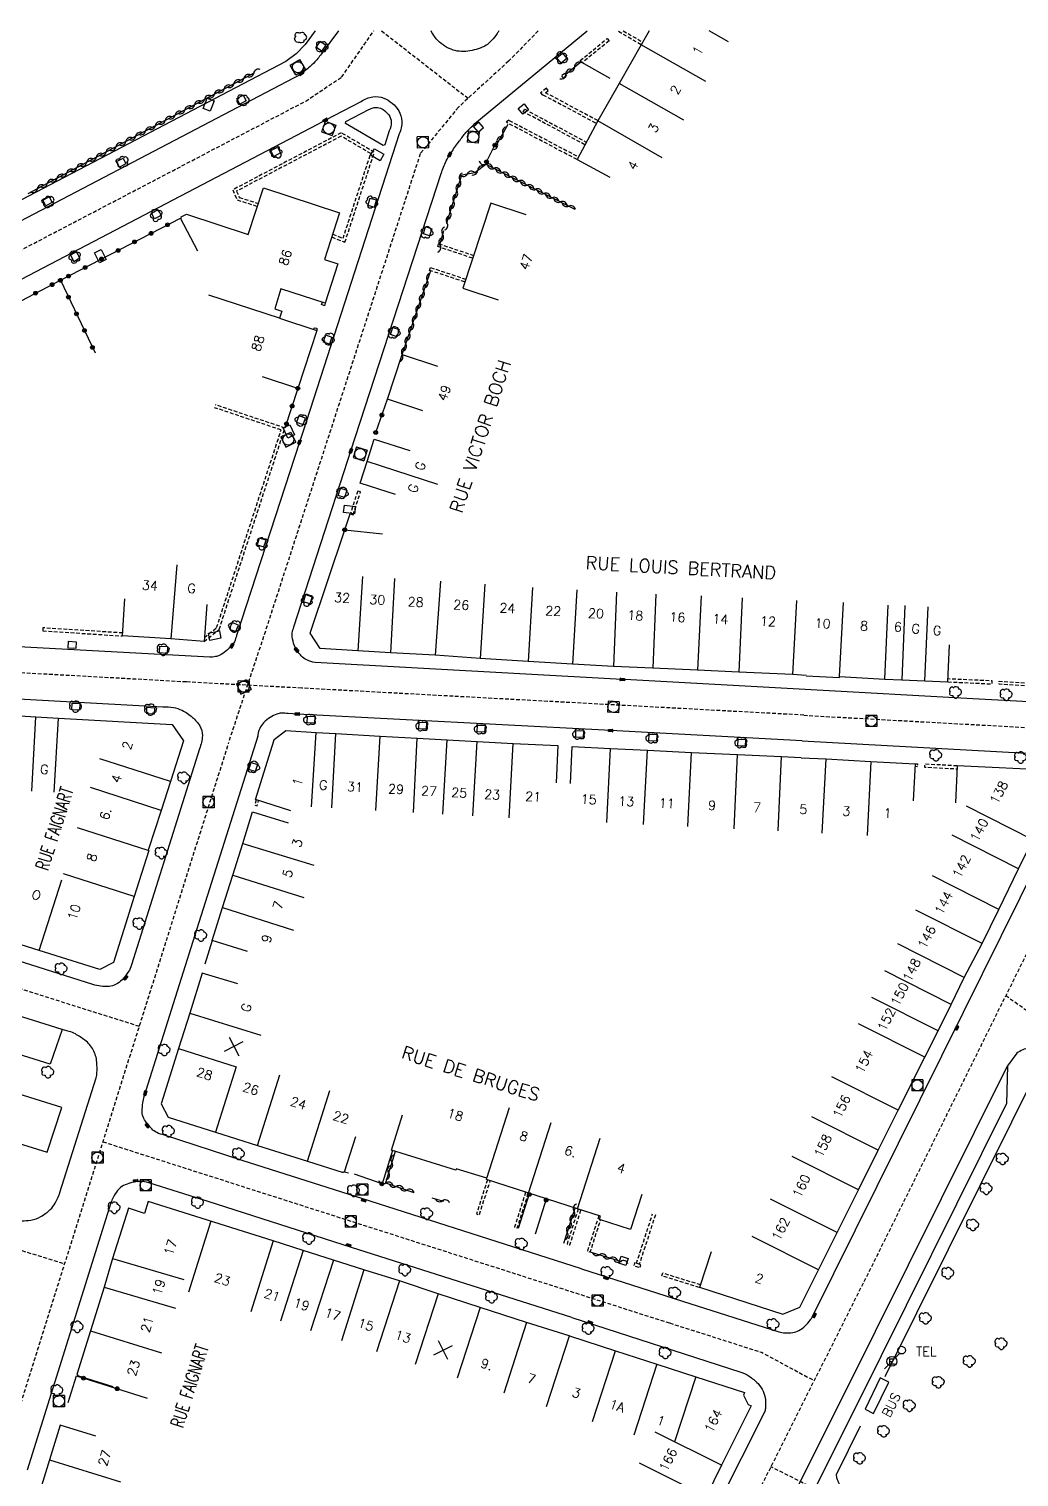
# Model space of a CAD drawing. Header units: millimetres. Extents: x 135999 to 137000, y 128000 to 129000.
# Drawn here: x 136583.6 to 136716.9, y 128805.5 to 129000.3 of the extents above; entities that cross this region are included whole.
import ezdxf
from ezdxf.enums import TextEntityAlignment as Align

# ---------------------------------------------------------------- set-up
doc = ezdxf.new("R2010")
doc.units = ezdxf.units.MM
doc.linetypes.add('DASHED', pattern=[0.75, 0.5, -0.25])
doc.layers.get('0').update_dxf_attribs({"linetype": 'CONTINUOUS'})
for name, color, linetype in [('W0001', 6, 'DASHED'), ('W0008', 7, 'CONTINUOUS'), ('W0100', 7, 'CONTINUOUS'), ('W0112', 1, 'DASHED'), ('W0300', 7, 'CONTINUOUS'), ('W0310', 3, 'CONTINUOUS'), ('W0322', 7, 'CONTINUOUS'), ('W0400', 7, 'CONTINUOUS'), ('W0420', 7, 'CONTINUOUS'), ('W0471', 7, 'CONTINUOUS'), ('W0984', 7, 'CONTINUOUS'), ('W0989', 7, 'CONTINUOUS'), ('W0991', 7, 'CONTINUOUS'), ('W1102', 7, 'CONTINUOUS'), ('W1471', 7, 'CONTINUOUS')]:
    doc.layers.add(name, color=color, linetype=linetype)
doc.styles.get("Standard").update_dxf_attribs({"font": 'romans.shx', "width": 0.85})

# ---------------------------------------------------------------- blocks, each defined once
blk = doc.blocks.new('T300')
for p, q in [((-0.8, 0.51), (-0.86, 0.34)), ((-0.86, 0.34), (-0.86, 0.17)), ((-0.86, 0.17), (-0.74, 0.06)), ((-0.69, 0.63), (-0.8, 0.51)), ((-0.8, -0.06), (-0.74, 0.06)), ((-0.74, 0.06), (-0.69, 0.11)), ((-0.57, 0.69), (-0.69, 0.63)), ((-0.46, 0.69), (-0.57, 0.69)), ((-0.29, 0.63), (-0.46, 0.69)), ((-0.29, 0.63), (-0.17, 0.74)), ((-0.23, 0.57), (-0.29, 0.63)), ((-0.17, 0.74), (-0.06, 0.8)), ((-0.06, 0.8), (0.06, 0.8)), ((0.06, 0.8), (0.23, 0.74)), ((0.23, 0.74), (0.34, 0.63)), ((0.34, 0.63), (0.4, 0.51)), ((0.46, 0.46), (0.34, 0.46)), ((0.4, 0.51), (0.4, 0.46)), ((0.57, 0.4), (0.46, 0.46)), ((0.57, 0.4), (0.69, 0.29)), ((0.69, 0.29), (0.74, 0.17)), ((0.74, 0.06), (0.69, -0.17)), ((0.74, 0.17), (0.74, 0.06)), ((-0.8, -0.17), (-0.8, -0.06)), ((-0.8, -0.23), (-0.8, -0.17)), ((-0.74, -0.34), (-0.8, -0.23)), ((-0.69, -0.4), (-0.74, -0.34)), ((-0.51, -0.46), (-0.69, -0.4)), ((-0.4, -0.46), (-0.51, -0.46)), ((-0.4, -0.46), (-0.34, -0.46)), ((-0.34, -0.46), (-0.34, -0.4)), ((-0.34, -0.51), (-0.34, -0.46)), ((-0.29, -0.63), (-0.34, -0.51)), ((-0.17, -0.74), (-0.29, -0.63)), ((-0.06, -0.8), (-0.17, -0.74)), ((0.06, -0.8), (-0.06, -0.8)), ((0.17, -0.74), (0.06, -0.8)), ((0.23, -0.69), (0.17, -0.74)), ((0.29, -0.46), (0.23, -0.46)), ((0.29, -0.63), (0.23, -0.69)), ((0.46, -0.4), (0.29, -0.46)), ((0.34, -0.51), (0.29, -0.63)), ((0.34, -0.51), (0.34, -0.46)), ((0.57, -0.34), (0.46, -0.4)), ((0.63, -0.29), (0.57, -0.34)), ((0.69, -0.17), (0.63, -0.29))]:
    blk.add_line(p, q)
blk = doc.blocks.new('T420')
for p, q in [((0.75, 0.75), (-0.75, 0.75)), ((-0.75, 0.75), (-0.75, -0.75)), ((0.75, 0.75), (0.75, -0.75)), ((0.75, -0.75), (-0.75, -0.75))]:
    blk.add_line(p, q)
blk.add_ellipse((0, 0), major_axis=(-0.53, 0.53), ratio=1, start_param=3.926991, end_param=10.210176)
blk = doc.blocks.new('T400')
for p, q in [((-0.15, 0.3), (0.15, 0.3)), ((-0.15, -0.25), (-0.15, 0.3)), ((-0.15, 0.15), (0.15, 0.15)), ((-0.15, 0), (0.15, 0)), ((0.15, 0.3), (0.15, -0.25)), ((-0.15, -0.15), (0.15, -0.15)), ((-0.15, -0.25), (-0.15, -0.3)), ((-0.15, -0.3), (0.15, -0.3)), ((0.15, -0.3), (0.15, -0.25))]:
    blk.add_line(p, q)
blk = doc.blocks.new('T471')
for p, q in [((-0.333334, 0.333334), (-0.333334, -0.333334)), ((-0.333334, 0.333334), (0.333334, 0.333334)), ((-0.333334, 0), (0, 0)), ((0.500001, 0.500001), (1.000002, 1.000002)), ((-0.500001, -0.500001), (-1.000002, -1.000002)), ((-0.333334, -0.333334), (0.333334, -0.333334))]:
    blk.add_line(p, q)
blk.add_ellipse((0, 0), major_axis=(0.471405, 0.471405), ratio=1, start_param=5.4977871438, end_param=11.780972451)
blk = doc.blocks.new('t112o')
at = {"color": 0, "linetype": 'Continuous'}
for p, q in [((-0.5, 0.5), (0.5, 0.5)), ((-0.5, -0.5), (-0.5, 0.5)), ((0.5, 0.5), (0.5, -0.5)), ((0.5, -0.5), (-0.5, -0.5))]:
    blk.add_line(p, q, dxfattribs=at)
blk = doc.blocks.new('t991o')
at = {"color": 0, "linetype": 'Continuous'}
for p, q in [((-1, 1), (1, -1)), ((-1, -1), (1, 1))]:
    blk.add_line(p, q, dxfattribs=at)
blk = doc.blocks.new('t322o')
at = {"color": 0, "linetype": 'Continuous'}
for radius in [0.25, 0.15]:
    blk.add_circle((0, 0), radius, dxfattribs=at)
blk = doc.blocks.new('t310o')
at = {"color": 0, "linetype": 'Continuous'}
for centre, start, end in [((-0.5, 0.38), 216.8699, 323.1304), ((0.5, -0.37), 36.8699, 143.1303)]:
    blk.add_arc(centre, 0.625, start, end, dxfattribs=at)
blk = doc.blocks.new('T1471')
at = {"color": 0, "linetype": 'Continuous', "flags": 128}
blk.add_lwpolyline([(-0.75, -0.5), (-0.75, 0.5), (0.75, 0.5), (0.75, -0.5), (-0.75, -0.5)], dxfattribs=at)

msp = doc.modelspace()

# ---------------------------------------------------------------- linework, layer by layer
at = {"layer": 'W0001'}
for points in [[(136536.45, 128946.38), (136620.88, 128990.55), (136625.72, 128993.78), (136630.04, 129000)], [(136652.17, 129000), (136648.19, 128995.93), (136641.42, 128989.73), (136636.29, 128983.47), (136615.45, 128919.24), (136610.5, 128904.28)], [(136631.09, 129000), (136642.73, 128990.93)], [(136687.89, 128907.95), (136620.34, 128911.58), (136604.81, 128912.41), (136537.07, 128916.13)]]:
    msp.add_lwpolyline(points, dxfattribs=at)
at = {"layer": 'W0001', "flags": 128}
for points in [[(136807.48, 128989.34), (136742.47, 128916.71), (136734.58, 128907.94), (136729.53, 128900.08), (136723.42, 128887.05), (136697.82, 128835.4), (136674.89, 128789.73), (136668.08, 128778.35), (136660.92, 128768.49), (136638.46, 128737.32), (136635.65, 128732.75), (136633.3, 128728.17), (136631.3, 128721.71), (136621.67, 128692.43), (136620.38, 128685.04), (136619.79, 128678.35), (136616.85, 128639.73), (136616.62, 128630.74), (136617.09, 128622.52), (136620.38, 128599.4), (136624.84, 128576.15), (136630.01, 128560.23), (136634.82, 128546.73), (136635.35, 128537.18), (136633.94, 128526.18), (136631.11, 128509.17), (136629.8, 128503.35), (136628.72, 128500.25), (136622.64, 128492.47), (136615.47, 128482.01), (136598.88, 128475.92), (136591.23, 128470.01), (136583.58, 128479.57), (136581, 128481.82), (136577.78, 128483.78), (136573.22, 128485.28), (136557.61, 128488.65), (136554.13, 128490.2), (136552.97, 128495.85), (136561.89, 128499.53), (136621.16, 128490.31)], [(136687.89, 128907.93), (136723.88, 128905.96), (136732.06, 128904.01)], [(136580.09, 128807.51), (136591.49, 128843.81), (136595.65, 128857.03), (136610.54, 128904.29)], [(136598.5, 128866.07), (136500.86, 128896.82)], [(136634.82, 128546.73), (136648.81, 128548.69), (136732.25, 128581.42), (136746.75, 128587.07), (136756.45, 128591.17), (136762.83, 128594.44), (136769.06, 128598.07), (136775.14, 128602.16), (136781.12, 128606.69), (136786.92, 128611.69), (136792.39, 128617.05), (136797.47, 128622.71), (136811.12, 128638.9), (136837.61, 128670.47), (136844.98, 128679.17), (136848.81, 128683.56), (136862.94, 128699.05), (136867.19, 128710.5), (136849.17, 128725.32), (136799.35, 128780.25), (136742.08, 128843.49), (136723.39, 128864.32), (136715.07, 128870.19)], [(136491.06, 128864.5), (136588.45, 128834.13)], [(136593.61, 128850.55), (136669.85, 128826.17)], [(136669.85, 128826.18), (136682.19, 128822.24), (136689.3, 128818.43)], [(136715.24, 128790.77), (136683.48, 128806.84)]]:
    msp.add_lwpolyline(points, dxfattribs=at)
at = {"layer": 'W0008'}
for points in [[(136625.28, 129000), (136623.1, 128997.05, -0.027917), (136622.12, 128995.82, -0.038069), (136621.28, 128995.03, -0.002678), (136620.62, 128994.5, -0.005544), (136620.3, 128994.25, -0.033011), (136619.94, 128994, -0.018907), (136619.26, 128993.65), (136571.08, 128968.43), (136569.35, 128967.55), (136534.99, 128949.56)], [(136688.09, 128911.39), (136664.61, 128912.68), (136663.47, 128912.74), (136622.15, 128915.01, -0.074977), (136621.02, 128915.37, -0.095095), (136620.27, 128915.93, -0.015306), (136619.85, 128916.43, -0.02886), (136619.65, 128916.71, -0.059681), (136619.34, 128917.38, -0.038859), (136619.07, 128918.47, -0.08402), (136619.07, 128919, -0.0519), (136619.3, 128919.82), (136626.56, 128942.27), (136626.96, 128943.49), (136639.1, 128980.8, -0.022105), (136639.79, 128982.5, -0.04101), (136640.27, 128983.36, -0.007206), (136641.32, 128984.86, -0.008847), (136642.21, 128986.05, -0.02871), (136642.66, 128986.57, -0.014368), (136643.65, 128987.52), (136643.65, 128987.52), (136658.75, 129000)], [(136646.87, 129000, -0.032843), (136646.64, 128999.63, -0.022493), (136645.9, 128998.7, -0.115247), (136644.64, 128997.79, -0.077257), (136642.41, 128997.24, -0.132806), (136640.17, 128997.63, -0.122224), (136638.26, 128999.19, -0.040783), (136637.75, 129000)], [(136570.94, 128960.48), (136622.5, 128987.44), (136623.51, 128987.99), (136628.34, 128990.51), (136628.34, 128990.51, -0.115468), (136629.92, 128991.13, -0.131671), (136631.39, 128990.95, -0.080595), (136632.52, 128990.27, -0.079945), (136633.39, 128989.26, -0.131547), (136633.82, 128987.82, -0.115583), (136633.47, 128986.15), (136633.47, 128986.15), (136620.52, 128946.15), (136620.04, 128944.67), (136611.57, 128918.68, -0.050003), (136611.28, 128917.82, -0.07379), (136610.94, 128917.3, -0.046595), (136610.13, 128916.54, -0.050603), (136609.26, 128915.99, -0.068041), (136608.75, 128915.82, -0.045043), (136607.96, 128915.75), (136562.26, 128918.22)], [(136536.08, 128912.69), (136559.96, 128911.4), (136560.31, 128911.37), (136601.66, 128909.07), (136601.66, 128909.07, -0.061349), (136603.08, 128908.99, -0.070938), (136604.24, 128908.6, -0.065107), (136605.65, 128907.65, -0.073467), (136606.63, 128906.49, -0.143342), (136606.98, 128905.19, -0.106144), (136606.57, 128903.43), (136606.57, 128903.43)], [(136687.69, 128904.51), (136661.91, 128905.87), (136661.07, 128905.91), (136619.76, 128908.1), (136618.53, 128908.15, 0.056883), (136617.63, 128908.21, 0.077585), (136616.98, 128908.08, 0.057393), (136616.11, 128907.64, 0.048838), (136615.22, 128906.92, 0.096461), (136614.7, 128906.16, 0.072348), (136614.39, 128904.99), (136614.39, 128904.99)]]:
    msp.add_lwpolyline(points, format="xyb", dxfattribs=at)
for points in [[(136622.16, 129000), (136620.83, 128998.15), (136619.61, 128996.92), (136618.2, 128995.87), (136577.78, 128974.75)], [(136658, 128995.78), (136661.8, 128993.64)]]:
    msp.add_lwpolyline(points, dxfattribs=at)
for points in [[(136622.28, 128997.81), (136622.89, 128998.61), (136623.6, 128998.06), (136623, 128997.27)], [(136656.02, 128996.29), (136655.24, 128995.66), (136654.67, 128996.36), (136655.45, 128996.99)], [(136611.6, 128990.91), (136612.46, 128991.36), (136612.86, 128990.59), (136612, 128990.14)], [(136644.8, 128987), (136644.19, 128987.72), (136643.47, 128987.11), (136644.08, 128986.39)], [(136617.49, 128983.58), (136616.6, 128983.11), (136616.18, 128983.91), (136617.07, 128984.37)], [(136595.44, 128982.43), (136596.3, 128982.88), (136596.7, 128982.11), (136595.84, 128981.66)], [(136585.5, 128977.24), (136586.36, 128977.69), (136586.76, 128976.91), (136585.9, 128976.47)], [(136601.42, 128975.17), (136600.54, 128974.7), (136600.12, 128975.49), (136601, 128975.96)], [(136629.24, 128976.55), (136630.14, 128976.3), (136630.39, 128977.21), (136629.49, 128977.46)], [(136637.86, 128973.38), (136637.55, 128972.41), (136636.71, 128972.71), (136637.01, 128973.66)], [(136590.51, 128969.45), (136590.05, 128970.27), (136589.23, 128969.81), (136589.69, 128968.99)], [(136624.4, 128958.81), (136624.1, 128957.84), (136623.26, 128958.14), (136623.55, 128959.09)], [(136633.45, 128959.83), (136633.14, 128958.86), (136632.3, 128959.17), (136632.6, 128960.11)], [(136619.96, 128948.23), (136619.65, 128947.34), (136620.54, 128947.03), (136620.85, 128947.92)], [(136626.42, 128938.19), (136626.11, 128937.24), (136625.25, 128937.51), (136625.56, 128938.46)], [(136614.37, 128930.84), (136615.27, 128930.57), (136615.54, 128931.47), (136614.64, 128931.74)], [(136621.76, 128923.87), (136621.44, 128922.92), (136620.59, 128923.21), (136620.91, 128924.16)], [(136610.96, 128920.39), (136610.62, 128919.51), (136611.5, 128919.18), (136611.84, 128920.05)], [(136589.93, 128916.93), (136588.93, 128916.98), (136588.98, 128917.88), (136589.98, 128917.83)], [(136602.22, 128916.26), (136601.22, 128916.32), (136601.27, 128917.21), (136602.27, 128917.16)], [(136590.43, 128908.61), (136589.43, 128908.67), (136589.48, 128909.56), (136590.47, 128909.51)], [(136600.55, 128908.95), (136600.49, 128908.06), (136599.5, 128908.11), (136599.52, 128909)], [(136622.07, 128906.87), (136621.07, 128906.91), (136621.11, 128907.81), (136622.11, 128907.77)], [(136637.1, 128906.06), (136636.1, 128906.12), (136636.14, 128907.01), (136637.14, 128906.96)], [(136644.96, 128905.66), (136643.96, 128905.71), (136644.01, 128906.61), (136645.01, 128906.55)], [(136658.2, 128904.95), (136657.21, 128905), (136657.25, 128905.9), (136658.25, 128905.85)], [(136668.06, 128904.45), (136667.07, 128904.5), (136667.11, 128905.4), (136668.11, 128905.35)], [(136680.03, 128903.78), (136679.03, 128903.83), (136679.08, 128904.73), (136680.07, 128904.68)], [(136614.4, 128901.31), (136614.09, 128900.36), (136613.24, 128900.63), (136613.54, 128901.59)]]:
    msp.add_lwpolyline(points, close=True, dxfattribs=at)
at = {"layer": 'W0008', "flags": 128}
for points in [[(136804.33, 128992.19), (136789.36, 128975.33), (136767.31, 128950.79), (136732.32, 128911.8, -0.023653), (136731.61, 128911.08, -0.020121), (136730.7, 128910.31, -0.065397), (136729.84, 128909.8, -0.057261), (136728.74, 128909.48, -0.023163), (136727.47, 128909.31, -0.033424), (136726.57, 128909.3), (136710.65, 128910.14), (136688.09, 128911.39)], [(136658.01, 128833.46), (136629.55, 128842.57), (136612.35, 128848.06), (136601.87, 128851.46, -0.062262), (136600.85, 128851.8, -0.081607), (136600.18, 128852.28, -0.069737), (136599.1, 128853.69, -0.135019), (136598.87, 128854.59, -0.029087), (136598.97, 128855.81, -0.04163), (136599.16, 128856.64), (136606.29, 128879.25), (136614.47, 128905.17)], [(136658.01, 128833.46), (136671.59, 128829.1), (136684.54, 128825.01, 0.060117), (136685.4, 128824.85, 0.052537), (136686.41, 128824.89, 0.087725), (136687.25, 128825.17, 0.075088), (136688.08, 128825.79, 0.024381), (136688.78, 128826.58, 0.054773), (136689.04, 128826.98), (136709.37, 128868.01), (136719.56, 128888.51), (136724.2, 128897.79, 0.039951), (136724.49, 128898.51, 0.038102), (136724.68, 128899.3, 0.121397), (136724.62, 128899.92, 0.069851), (136724.14, 128900.87, 0.052008), (136723.47, 128901.64, 0.069648), (136722.85, 128902.07, 0.038419), (136721.83, 128902.5, 0.066547), (136721.19, 128902.62), (136687.68, 128904.46)], [(136606.61, 128903.41), (136597.44, 128874.34, -0.066623), (136597.03, 128873.45, -0.047024), (136596.17, 128872.36, -0.083024), (136595.3, 128871.7, -0.103095), (136594.45, 128871.46, -0.044786), (136593.29, 128871.48, -0.04888), (136592.25, 128871.7), (136581.21, 128875.19)], [(136581.49, 128839.96, 0.059227), (136583.88, 128840.02, 0.097098), (136585.26, 128840.5, 0.057009), (136586.52, 128841.45, 0.084383), (136587.16, 128842.3, 0.011022), (136587.68, 128843.35, 0.032133), (136587.82, 128843.72), (136592.68, 128859.18, 0.065254), (136592.79, 128859.85, 0.030881), (136592.77, 128861.28, 0.104201), (136592.28, 128862.93, 0.106703), (136591.18, 128864.21, 0.034275), (136589.89, 128865.06, 0.058538), (136589.06, 128865.41), (136588.11, 128865.68), (136586.51, 128860.98), (136568.66, 128866.54)], [(136718.25, 128863.12, 0.155426), (136716.57, 128862.46), (136715.32, 128860.75), (136715.18, 128855.7), (136694.93, 128815), (136686.32, 128797.81), (136682.39, 128794.72), (136681.49, 128792.86, 0.053305), (136681.24, 128792.18, 0.025728), (136680.97, 128790.72, 0.047088), (136680.91, 128789.34, 0.054715), (136681.11, 128788.16, 0.029635), (136681.55, 128786.89, 0.04523), (136681.96, 128786.1), (136692.95, 128769.02, 0.018144), (136693.51, 128768.22, 0.012212), (136694.41, 128767.08, 0.031362), (136695.22, 128766.22, 0.030102), (136696.16, 128765.44, 0.01696), (136697.31, 128764.66, 0.025502), (136698.11, 128764.21), (136711.03, 128757.78), (136710.75, 128757.18), (136712.3, 128756.52)], [(136656.69, 128826.9), (136627.04, 128836.34), (136607.78, 128842.51), (136599.76, 128845.05, 0.085725), (136598.6, 128845.22, 0.066432), (136597.1, 128844.96, 0.065733), (136596.13, 128844.52, 0.09174), (136595.57, 128844, 0.035877), (136594.98, 128843.08, 0.048855), (136594.67, 128842.34), (136583.39, 128806.38)], [(136656.69, 128826.9), (136679.42, 128819.57, -0.06963), (136680.53, 128819.03, -0.054657), (136681.74, 128818.02, -0.083853), (136682.42, 128817.02, -0.084996), (136682.73, 128815.86, -0.042651), (136682.73, 128814.67, -0.09511), (136682.59, 128814.15), (136680.68, 128810.31), (136678.33, 128805.65), (136670.31, 128789.61, -0.003379)], [(136717.75, 128795.78), (136715.92, 128792.09), (136701.98, 128799.12), (136694.18, 128803.13, -0.050779), (136693.47, 128803.59, -0.057477), (136692.94, 128804.12, -0.047062), (136692.75, 128804.42, -0.022516), (136692.45, 128805.08, -0.038961), (136692.36, 128805.37), (136692.28, 128805.82), (136695.54, 128812.33)]]:
    msp.add_lwpolyline(points, format="xyb", dxfattribs=at)
at = {"layer": 'W0008'}
msp.add_lwpolyline([(136629.39, 128989.41, -0.078003), (136629.97, 128989.65, -0.088032), (136630.52, 128989.68, -0.115814), (136631.3, 128989.4, -0.091747), (136632.06, 128988.69, -0.152228), (136632.39, 128987.72, -0.131366), (136632.11, 128986.57), (136631.54, 128984.65), (136631.32, 128984.57), (136626.25, 128987.52), (136626.27, 128987.79), (136629.39, 128989.41)], format="xyb", close=True, dxfattribs=at)
at = {"layer": 'W0008', "flags": 128}
for points in [[(136588.11, 128865.68), (136568.22, 128871.89)], [(136698.87, 128819), (136720.14, 128861.79), (136735.82, 128844.51), (136740.03, 128839.75), (136740.75, 128840.44)], [(136682.39, 128794.72), (136685.9, 128801.74), (136693.1, 128816.15), (136715.32, 128860.75)]]:
    msp.add_lwpolyline(points, dxfattribs=at)
msp.add_lwpolyline([(136561.32, 128856.81), (136586.08, 128849.14), (136588.05, 128855.16), (136563.22, 128862.93)], close=True, dxfattribs=at)
at = {"layer": 'W0100'}
for points in [[(136667.1, 129000), (136666.04, 128998.14), (136663.06, 128992.93), (136660.17, 128987.9), (136657.39, 128982.69), (136661.8, 128980.34)], [(136606.35, 128970.38), (136604.04, 128974.81), (136604.04, 128974.81), (136604.16, 128974.88), (136604.12, 128974.96), (136604.86, 128975.34), (136613.15, 128972.6), (136615.22, 128978.9), (136625.44, 128975.54), (136623.39, 128969.24), (136625.21, 128968.66), (136623.51, 128963.37), (136617.53, 128965.3), (136616.72, 128962.59), (136617.67, 128962.28), (136617.36, 128961.33), (136622.38, 128959.68), (136619.82, 128951.91), (136615.07, 128953.47)], [(136650.53, 128975.23), (136645.78, 128976.8), (136642.01, 128965.39), (136646.76, 128963.82)], [(136636.64, 128948.9), (136631.89, 128950.46), (136633.86, 128956.47), (136638.61, 128954.91)], [(136632.97, 128937.62), (136628.21, 128939.15), (136629.14, 128942.05), (136630.11, 128945.09), (136634.87, 128943.57)], [(136688.2, 128913.3), (136686.36, 128913.4), (136679.14, 128913.75), (136673.62, 128914), (136667.58, 128914.25), (136662.29, 128914.48), (136656.77, 128914.81), (136650.81, 128915.16), (136644.34, 128915.58), (136638.3, 128916.01), (136632.27, 128916.35), (136627.91, 128916.61), (136622.84, 128916.92), (136621.47, 128918.96), (136626.13, 128932.89), (136631.21, 128932.32)], [(136607.6, 128922.83), (136607.21, 128917.85), (136602.74, 128918.2), (136596.23, 128918.6), (136596.54, 128923.59)], [(136577.11, 128903.16), (136578.68, 128908.07), (136581.72, 128907.89), (136584.59, 128907.73), (136587.61, 128907.56), (136602.92, 128906.68), (136604.42, 128904.49)], [(136616.63, 128904.64), (136616.63, 128904.65), (136618.21, 128905.87), (136622.29, 128905.6), (136624.93, 128905.46), (136630.91, 128905.12), (136635.88, 128904.86), (136639.93, 128904.62), (136643.93, 128904.4), (136648.8, 128904.13), (136654.82, 128903.85), (136654.59, 128898.85)], [(136656.49, 128898.75), (136656.74, 128903.74), (136661.9, 128903.48), (136666.85, 128903.23), (136672.78, 128902.94), (136678.99, 128902.66), (136684.92, 128902.37), (136687.55, 128902.25)]]:
    msp.add_lwpolyline(points, dxfattribs=at)
at = {"layer": 'W0100', "flags": 128}
for points in [[(136688.2, 128913.25), (136692.72, 128913), (136692.72, 128913.13), (136698.79, 128912.77), (136701.08, 128912.69), (136704.19, 128912.55), (136707.28, 128912.42), (136707.49, 128917.42)], [(136604.43, 128904.48), (136602.67, 128899), (136601.43, 128895.14), (136599.74, 128889.9), (136599.69, 128889.74), (136599.77, 128889.72), (136597.82, 128883.56), (136595.03, 128874.69), (136593.17, 128873.73), (136585.04, 128876.28), (136580.03, 128877.86), (136575.92, 128879.17), (136575.97, 128879.34), (136575.81, 128879.39), (136577.33, 128884.15)], [(136618.9, 128895.09), (136614.13, 128896.58), (136616.64, 128904.64)], [(136687.55, 128902.22), (136690.9, 128902.05), (136696.94, 128901.73), (136702.89, 128901.42), (136702.63, 128896.43)], [(136673.87, 128831.01), (136685.06, 128827.35), (136687.38, 128828.31), (136692.38, 128838.34), (136695.27, 128844.09), (136697.91, 128849.42), (136700.61, 128854.81), (136704.2, 128861.94), (136705.98, 128865.5), (136707.74, 128869.04), (136709.49, 128872.64), (136711.89, 128877.21), (136714.14, 128881.8), (136716.77, 128887.28), (136718.7, 128891.18), (136722.14, 128898.28), (136721.66, 128900.52), (136708.53, 128901.12), (136708.3, 128896.13)], [(136613.06, 128876.14), (136608.29, 128877.65), (136609.69, 128882.06), (136611.07, 128886.41), (136612.41, 128890.68), (136613.72, 128894.94), (136618.5, 128893.48)], [(136611.74, 128871.79), (136606.96, 128873.26), (136605.29, 128867.87), (136603.78, 128863.1), (136601.44, 128855.64), (136602.38, 128853.86), (136608.76, 128851.84), (136614.4, 128850.04), (136621.13, 128847.93), (136625.92, 128846.41), (136625.97, 128846.56), (136626.11, 128846.52), (136627.62, 128851.28)], [(136666.11, 128843.47), (136664.6, 128838.75), (136660.41, 128840.1), (136660.55, 128840.54), (136657.45, 128841.53), (136645.2, 128845.46), (136645.26, 128845.66), (136641.13, 128846.93), (136641.07, 128846.75), (136632.43, 128849.41), (136633.91, 128854.19)], [(136656.36, 128824.44), (136656.33, 128824.45), (136656.31, 128824.43), (136650.59, 128826.25), (136644.37, 128828.26), (136638.72, 128830.1), (136633.48, 128831.84), (136628.69, 128833.33), (136624.61, 128834.65), (136620.52, 128835.94), (136616.51, 128837.22), (136599.7, 128842.5), (136599.21, 128840.93), (136597.03, 128841.62), (136594.89, 128834.87), (136593.75, 128831.02), (136591.93, 128825.12), (136590.09, 128819.26), (136590.19, 128819.23), (136590.16, 128819.13), (136594.93, 128817.63)], [(136675.42, 128835.76), (136673.86, 128830.96)], [(136656.36, 128824.44), (136656.36, 128824.44), (136662.57, 128822.43), (136668.11, 128820.63), (136673.37, 128818.95), (136679.93, 128816.84), (136679.79, 128816.46), (136680.42, 128815.2), (136680.81, 128815.03), (136676.84, 128807.05), (136674.76, 128802.86)], [(136592.63, 128810.94), (136587.86, 128812.42), (136586.42, 128807.77), (136584.97, 128803.12)]]:
    msp.add_lwpolyline(points, dxfattribs=at)
for points in [[(136701.08, 128823.04), (136701.28, 128822.99), (136701.44, 128822.87), (136701.55, 128822.7), (136701.58, 128822.5), (136701.54, 128822.31), (136701.42, 128822.15), (136701.25, 128822.04), (136701.05, 128822.01), (136700.85, 128822.05), (136700.69, 128822.17), (136700.58, 128822.34), (136700.55, 128822.54), (136700.6, 128822.74), (136700.72, 128822.9), (136700.89, 128823)], [(136699.34, 128818.23), (136698.19, 128818.79), (136696.14, 128814.58), (136697.29, 128814.02)]]:
    msp.add_lwpolyline(points, close=True, dxfattribs=at)
at = {"layer": 'W0112'}
for points in [[(136666.01, 128998.14), (136662.81, 129000)], [(136663.61, 129000), (136666.22, 128998.49)], [(136660.18, 128987.92), (136653.15, 128991.68), (136653.15, 128991.68), (136653.51, 128991.98), (136653.26, 128992.29), (136652.49, 128991.66), (136652.74, 128991.35), (136652.81, 128991.41), (136660, 128987.56)], [(136657.39, 128982.69), (136648.07, 128987.6), (136648.07, 128987.6), (136647.92, 128987.79), (136648.23, 128988.03), (136648.26, 128987.95), (136657.58, 128983.05)], [(136658.45, 128984.68), (136650.16, 128989.12), (136650.35, 128989.47), (136658.64, 128985.03)], [(136624.38, 128972.27), (136626.16, 128971.56), (136630.11, 128983.67), (136625.66, 128986.29), (136611.06, 128978.61), (136611.66, 128977.26), (136614.4, 128976.39)], [(136624.53, 128972.64), (136625.91, 128972.09), (136629.63, 128983.49), (136625.65, 128985.83), (136611.58, 128978.44), (136611.95, 128977.59), (136614.52, 128976.77)], [(136643.34, 128969.42), (136638.64, 128970.98), (136638.76, 128971.36), (136643.47, 128969.8)], [(136642.28, 128966.22), (136637.56, 128967.78), (136637.68, 128968.16), (136642.41, 128966.6)], [(136623.51, 128963.37), (136623.39, 128963.03), (136623.01, 128963.17), (136623.13, 128963.5)], [(136621.99, 128959.81), (136622.01, 128960.06), (136622.4, 128960.02), (136622.38, 128959.68)], [(136607.21, 128917.85), (136609.24, 128919.49), (136618.09, 128946.57), (136608.75, 128949.69)], [(136607.25, 128918.4), (136608.9, 128919.72), (136617.58, 128946.31), (136608.62, 128949.31)], [(136596.26, 128919), (136585.53, 128919.69), (136585.51, 128919.29), (136596.23, 128918.6)]]:
    msp.add_lwpolyline(points, dxfattribs=at)
for points in [[(136661.44, 128998.96), (136661.7, 128998.65), (136658.07, 128995.69), (136657.81, 128996)], [(136655.3, 128993.93), (136655.55, 128993.61), (136656.01, 128993.97), (136655.76, 128994.28)], [(136626.88, 128935.02), (136627.26, 128934.9), (136628.26, 128937.97), (136627.88, 128938.09)]]:
    msp.add_lwpolyline(points, close=True, dxfattribs=at)
at = {"layer": 'W0112', "flags": 128}
for points in [[(136707.28, 128912.42), (136713.23, 128912.15), (136713.25, 128912.55), (136707.3, 128912.82)], [(136718.33, 128911.86), (136714.17, 128912.1), (136714.19, 128912.5), (136718.35, 128912.26)], [(136702.89, 128901.42), (136703.22, 128901.4), (136703.2, 128901), (136702.87, 128901.02)], [(136708.53, 128901.12), (136704.16, 128901.36), (136704.14, 128900.96), (136708.5, 128900.73)], [(136614.22, 128896.55), (136614.02, 128895.86), (136614.34, 128895.76), (136614.54, 128896.45)], [(136645.33, 128845.42), (136643.86, 128840.85), (136644.24, 128840.73), (136645.71, 128845.29)], [(136650.47, 128843.77), (136648.97, 128839.07), (136649.35, 128838.95), (136650.85, 128843.64)], [(136657.54, 128841.5), (136656.04, 128836.8), (136656.42, 128836.68), (136657.92, 128841.38)], [(136660.32, 128840.61), (136658.8, 128835.87), (136659.18, 128835.75), (136660.56, 128840.05)], [(136665.39, 128834.2), (136667.55, 128840.86)], [(136667.93, 128840.73), (136665.77, 128834.08)], [(136673.86, 128830.96), (136668.8, 128832.53), (136668.92, 128832.91), (136673.98, 128831.34)]]:
    msp.add_lwpolyline(points, dxfattribs=at)
msp.add_lwpolyline([(136665.97, 128834.01), (136665.13, 128834.28), (136665, 128833.9), (136665.85, 128833.63)], close=True, dxfattribs=at)
at = {"layer": 'W0310'}
for points in [[(136655.88, 128994.19), (136657.91, 128995.82)], [(136613.88, 128994.32), (136583.5, 128978.09)], [(136646.67, 128984.91), (136648.11, 128987.45)], [(136639.89, 128974.18), (136641.88, 128980.61), (136643.66, 128980.96), (136645.11, 128982.06)], [(136645.11, 128982.06), (136657.08, 128976.01)], [(136638.93, 128971.19), (136639.45, 128973.16)], [(136633.86, 128956.47), (136637.7, 128967.77)]]:
    msp.add_lwpolyline(points, dxfattribs=at)
at = {"layer": 'W0310', "flags": 128}
for points in [[(136632.9, 128849.27), (136631.6, 128845.04), (136635.45, 128843.75)], [(136637.85, 128843.03), (136639.41, 128842.58)], [(136655.62, 128836.93), (136657.13, 128841.63)], [(136658.99, 128835.81), (136663.38, 128834.43)]]:
    msp.add_lwpolyline(points, dxfattribs=at)
at = {"layer": 'W0322'}
for points in [[(136645.21, 128982.39), (136646.58, 128985.16)], [(136557.96, 128950.79), (136587.87, 128966.44), (136604.04, 128974.81)], [(136587.87, 128966.44), (136592.54, 128956.69)], [(136619.82, 128951.91), (136618.09, 128946.56)], [(136630.3, 128945.96), (136631.89, 128950.46)], [(136626.13, 128932.89), (136626.88, 128935.02)]]:
    msp.add_lwpolyline(points, dxfattribs=at)
at = {"layer": 'W0322', "flags": 128}
for points in [[(136608.29, 128877.65), (136607.3, 128874.43)], [(136632.57, 128849.37), (136631.18, 128844.88), (136627.43, 128846.18)], [(136626.11, 128846.52), (136626.65, 128846.4)], [(136649.52, 128838.93), (136651.01, 128843.59)], [(136651.79, 128838.19), (136653.29, 128842.86)], [(136588.92, 128815.47), (136590.03, 128819.06), (136599.56, 128816.06)]]:
    msp.add_lwpolyline(points, dxfattribs=at)
at = {"layer": 'W1102'}
for p, q in [((136677.77, 128998.51), (136675.17, 129000)), ((136674.72, 128993.18), (136666.04, 128998.14)), ((136671.75, 128987.97), (136663.06, 128992.93)), ((136668.84, 128982.92), (136660.17, 128987.9)), ((136617.36, 128961.33), (136607.86, 128964.45)), ((136638.66, 128938.98), (136629.14, 128942.05)), ((136603.52, 128928.17), (136602.74, 128918.2)), ((136628.52, 128926.6), (136627.91, 128916.61)), ((136632.84, 128926.33), (136632.27, 128916.35)), ((136639.01, 128925.98), (136638.3, 128916.01)), ((136644.99, 128925.56), (136644.34, 128915.58)), ((136651.4, 128925.14), (136650.81, 128915.16)), ((136657.36, 128924.79), (136656.77, 128914.81)), ((136662.72, 128924.47), (136662.29, 128914.48)), ((136668, 128924.24), (136667.58, 128914.25)), ((136674.07, 128923.99), (136673.62, 128914)), ((136679.62, 128923.74), (136679.14, 128913.75)), ((136686.92, 128923.38), (136686.36, 128913.4)), ((136584.01, 128897.74), (136584.59, 128907.73)), ((136587.05, 128897.57), (136587.61, 128907.56)), ((136621.64, 128895.62), (136622.29, 128905.6)), ((136624.4, 128895.48), (136624.93, 128905.46)), ((136630.33, 128895.13), (136630.91, 128905.12)), ((136635.37, 128894.87), (136635.88, 128904.86)), ((136639.32, 128894.63), (136639.93, 128904.62)), ((136643.38, 128894.41), (136643.93, 128904.4)), ((136648.25, 128894.14), (136648.8, 128904.13)), ((136661.39, 128893.49), (136661.9, 128903.48)), ((136666.34, 128893.24), (136666.85, 128903.23)), ((136672.29, 128892.95), (136672.78, 128902.94)), ((136678.55, 128892.67), (136678.99, 128902.66)), ((136684.47, 128892.38), (136684.92, 128902.37))]:
    msp.add_line(p, q, dxfattribs=at)
at = {"layer": 'W1102', "flags": 128}
for points in [[(136692.72, 128913.13), (136693.26, 128923.11)], [(136698.79, 128912.77), (136699.27, 128922.76)], [(136701.48, 128922.68), (136701.08, 128912.69)], [(136704.19, 128912.55), (136704.62, 128922.54)], [(136602.67, 128899), (136593.16, 128902.08)], [(136690.39, 128892.07), (136690.9, 128902.05)], [(136696.94, 128901.73), (136696.41, 128891.74)], [(136601.43, 128895.14), (136591.91, 128898.22)], [(136718.7, 128891.18), (136709.78, 128895.71)], [(136599.69, 128889.74), (136590.17, 128892.81)], [(136612.41, 128890.68), (136621.97, 128887.75)], [(136716.77, 128887.28), (136707.85, 128891.8)], [(136597.82, 128883.56), (136588.29, 128886.58)], [(136611.07, 128886.41), (136620.61, 128883.42)], [(136714.14, 128881.8), (136705.23, 128886.33)], [(136585.04, 128876.28), (136588.05, 128885.81)], [(136609.69, 128882.06), (136619.22, 128879.04)], [(136711.89, 128877.21), (136702.97, 128881.73)], [(136709.49, 128872.64), (136700.57, 128877.17)], [(136707.74, 128869.04), (136698.82, 128873.56)], [(136705.98, 128865.5), (136697.04, 128869.98)], [(136605.29, 128867.87), (136614.85, 128864.92)], [(136704.2, 128861.94), (136695.26, 128866.41)], [(136603.78, 128863.1), (136611.54, 128860.65), (136608.76, 128851.84)], [(136614.4, 128850.04), (136617.4, 128859.58)], [(136700.61, 128854.81), (136691.67, 128859.29)], [(136621.13, 128847.93), (136624.13, 128857.47)], [(136645.26, 128845.66), (136648.31, 128855.18)], [(136697.91, 128849.42), (136688.97, 128853.89)], [(136650.85, 128843.64), (136653.91, 128853.17)], [(136657.45, 128841.53), (136660.5, 128851.05)], [(136695.27, 128844.09), (136686.33, 128848.56)], [(136692.38, 128838.34), (136683.44, 128842.82)], [(136608.11, 128839.86), (136605.1, 128830.32)], [(136689.88, 128833.32), (136680.94, 128837.8)], [(136616.51, 128837.22), (136613.51, 128827.68)], [(136620.52, 128835.94), (136617.49, 128826.41)], [(136594.89, 128834.87), (136604.48, 128832.02)], [(136624.61, 128834.65), (136621.53, 128825.14)], [(136628.69, 128833.33), (136625.72, 128823.78)], [(136633.48, 128831.84), (136630.42, 128822.31)], [(136593.75, 128831.02), (136603.34, 128828.17)], [(136638.72, 128830.1), (136635.61, 128820.6)], [(136644.37, 128828.26), (136641.28, 128818.74)], [(136650.59, 128826.25), (136647.55, 128816.73)], [(136591.93, 128825.12), (136601.47, 128822.15)], [(136653.27, 128814.93), (136656.36, 128824.44)], [(136659.48, 128812.92), (136662.57, 128822.43)], [(136668.11, 128820.63), (136665.04, 128811.11)], [(136673.37, 128818.95), (136670.52, 128810.19)], [(136676.84, 128807.05), (136667.89, 128811.5)], [(136586.42, 128807.77), (136595.97, 128804.81)], [(136674.76, 128802.86), (136665.81, 128807.31)]]:
    msp.add_lwpolyline(points, dxfattribs=at)

# ---------------------------------------------------------------- block references
at = {"layer": 'W0112'}
for p, rotation in [((136650.17, 128989.48), 308.1729140763505), ((136663.65, 128834.54), 341.0953855236631)]:
    msp.add_blockref('t112o', p, dxfattribs=dict(at, rotation=rotation))
at = {"layer": 'W0300'}
for p, rotation in [((136620.07, 128999.1), 216.5069921662928), ((136622.97, 128997.85), 216.5069921662928), ((136655.35, 128996.29), 330.6383646953676), ((136612.34, 128990.68), 209.7575380371272), ((136616.84, 128983.73), 162.3438520085902), ((136596.15, 128982.3), 249.5304866990646), ((136586.17, 128976.95), 249.6161580005985), ((136629.82, 128976.86), 329.5804114950909), ((136600.78, 128975.31), 115.6117256185304), ((136637.22, 128972.93), 75.20498740078094), ((136589.8, 128969.7), 115.6117256185304), ((136632.8, 128959.47), 71.83713704573555), ((136623.92, 128958.47), 265.0427004912292), ((136620.22, 128947.55), 251.7115867621554), ((136625.83, 128937.88), 70.55927845326828), ((136615.02, 128931.13), 115.7748910660052), ((136621.09, 128923.54), 114.0383736196974), ((136611.29, 128919.83), 251.9101233800244), ((136601.74, 128916.74), 356.8278691710171), ((136589.94, 128909.09), 356.7996320734009), ((136600.04, 128908.68), 357.2279230251977), ((136621.53, 128907.36), 39.59842447037631), ((136636.62, 128906.54), 39.59842447037631), ((136644.49, 128906.12), 39.59842447037631), ((136657.73, 128905.42), 39.59842447037631), ((136667.59, 128904.9), 39.59842447037631), ((136679.55, 128904.26), 39.59842447037631), ((136613.9, 128901.03), 72.34953189356276)]:
    msp.add_blockref('T300', p, dxfattribs=dict(at, rotation=rotation))
for p in [(136708.35, 128911), (136715.17, 128910.69), (136705.69, 128902.54), (136717.09, 128902.24), (136604.5, 128899.53), (136601.49, 128889.39), (136598.5, 128879.9), (136606.79, 128878.29), (136588.01, 128873.82), (136601.87, 128862.9), (136586.21, 128859.91), (136602.45, 128851.97), (136611.87, 128848.93), (136714.65, 128848.24), (136627.35, 128843.96), (136712.46, 128844.24), (136595.14, 128841.68), (136606.36, 128842.37), (136637.19, 128840.87), (136710.66, 128839.36), (136621.33, 128837.53), (136649.93, 128836.81), (136634.25, 128833.3), (136661.46, 128832.98), (136707.32, 128832.87), (136645.92, 128829.64), (136670.56, 128830.22), (136590.16, 128825.66), (136658.93, 128825.41), (136683.8, 128825.97), (136704.3, 128826.8), (136714.48, 128823.39), (136669.28, 128822.14), (136710.21, 128821.01), (136706.03, 128818.2), (136587.44, 128817.09), (136702.13, 128815.05), (136698.67, 128811.6), (136695.44, 128807.97)]:
    msp.add_blockref('T300', p, dxfattribs=at)
at = {"layer": 'W0310'}
for p, rotation in [((136657.05, 128995.13), 38.79072511786477), ((136611.23, 128992.91), 208.1154911973527), ((136612.56, 128993.62), 208.1154911973527), ((136613.88, 128994.32), 208.1154911973527), ((136655.88, 128994.19), 38.79072511786477), ((136608.59, 128991.5), 208.1154911973527), ((136609.91, 128992.2), 208.1154911973527), ((136604.62, 128989.38), 208.1154911973527), ((136605.94, 128990.08), 208.1154911973527), ((136607.26, 128990.79), 208.1154911973527), ((136600.65, 128987.26), 208.1154911973527), ((136601.97, 128987.96), 208.1154911973527), ((136603.3, 128988.67), 208.1154911973527), ((136596.68, 128985.13), 208.1154911973527), ((136598, 128985.84), 208.1154911973527), ((136599.33, 128986.55), 208.1154911973527), ((136646.67, 128984.91), 60.59228021900626), ((136647.41, 128986.21), 60.59228021900626), ((136594.03, 128983.72), 208.1154911973527), ((136595.36, 128984.43), 208.1154911973527), ((136590.07, 128981.6), 208.1154911973527), ((136591.39, 128982.31), 208.1154911973527), ((136592.71, 128983.01), 208.1154911973527), ((136644.02, 128981.23), 37.13370006207485), ((136645.11, 128982.06), 333.1671783747632), ((136646.23, 128981.5), 333.1671783747632), ((136586.1, 128979.48), 208.1154911973527), ((136587.42, 128980.19), 208.1154911973527), ((136588.74, 128980.89), 208.1154911973527), ((136641.66, 128979.91), 72.85501355049925), ((136642.63, 128980.76), 11.03059738173481), ((136647.34, 128980.93), 333.1671783747632), ((136648.46, 128980.37), 333.1671783747632), ((136649.57, 128979.8), 333.1671783747632), ((136650.69, 128979.24), 333.1671783747632), ((136584.77, 128978.77), 208.1154911973527), ((136640.78, 128977.05), 72.85501355049925), ((136641.22, 128978.48), 72.85501355049925), ((136651.81, 128978.68), 333.1671783747632), ((136652.92, 128978.11), 333.1671783747632), ((136654.04, 128977.55), 333.1671783747632), ((136640.33, 128975.61), 72.85501355049925), ((136655.15, 128976.98), 333.1671783747632), ((136656.27, 128976.42), 333.1671783747632), ((136639.89, 128974.18), 72.85501355049925), ((136638.93, 128971.19), 75.20498740078094), ((136639.31, 128972.64), 75.20498740078094), ((136637.24, 128966.41), 71.23823129802555), ((136636.27, 128963.57), 71.23823129802555), ((136636.76, 128964.99), 71.23823129802555), ((136635.79, 128962.15), 71.23823129802555), ((136635.31, 128960.73), 71.23823129802555), ((136634.34, 128957.89), 71.23823129802555), ((136634.83, 128959.31), 71.23823129802555), ((136633.86, 128956.47), 71.23823129802555), ((136632.02, 128846.4), 252.8656207843853), ((136632.46, 128847.84), 252.8656207843853), ((136631.66, 128845.02), 341.4556348378549), ((136633.09, 128844.54), 341.4556348378549), ((136634.51, 128844.06), 341.4556348378549), ((136639.29, 128842.61), 343.5774395921036), ((136657, 128841.22), 72.22776616484789), ((136656.54, 128839.79), 72.22776616484789), ((136656.08, 128838.36), 72.22776616484789), ((136660.42, 128835.36), 342.5010261799227), ((136661.86, 128834.91), 342.5010261799227), ((136663.29, 128834.45), 342.5010261799227)]:
    msp.add_blockref('t310o', p, dxfattribs=dict(at, rotation=rotation))
at = {"layer": 'W0322'}
for p, rotation in [((136646.32, 128984.63), 63.78365388782046), ((136645.21, 128982.39), 63.78365388782046), ((136602.3, 128973.91), 27.37117553197653), ((136600.08, 128972.76), 27.37117553197653), ((136595.64, 128970.46), 27.37117553197653), ((136597.86, 128971.61), 27.37117553197653), ((136591.2, 128968.16), 27.37117553197653), ((136593.42, 128969.31), 27.37117553197653), ((136586.76, 128965.86), 27.62205501569677), ((136587.87, 128966.44), 295.6117256185304), ((136588.98, 128967.01), 27.37117553197653), ((136584.54, 128964.7), 27.62205501569677), ((136588.95, 128964.19), 295.6117256185304), ((136590.03, 128961.93), 295.6117256185304), ((136591.11, 128959.68), 295.6117256185304), ((136592.19, 128957.42), 295.6117256185304), ((136619.82, 128951.91), 252.0875807963013), ((136619.05, 128949.53), 252.0875807963013), ((136618.29, 128947.15), 252.0875807963013), ((136631.13, 128948.32), 70.52505743694583), ((136630.3, 128945.96), 70.52505743694583), ((136626.13, 128932.89), 70.55927845326828), ((136631.14, 128844.89), 160.8641969056477), ((136650.97, 128843.45), 72.22776616509287), ((136653.24, 128842.72), 72.22776616491176), ((136590.98, 128818.76), 342.5519086366809), ((136595.51, 128817.34), 342.5519086366809)]:
    msp.add_blockref('t322o', p, dxfattribs=dict(at, rotation=rotation))
at = {"layer": 'W0400'}
for p, rotation in [((136620.3, 128994.25), 308.5907608374844), ((136623.51, 128987.99), 118.2481801874248), ((136640.27, 128983.36), 155.3200146849133), ((136620.04, 128944.67), 341.7115867621554), ((136626.96, 128943.49), 161.8759377080587), ((136610.94, 128917.3), 335.3849876528807), ((136619.65, 128916.71), 218.5769961511233), ((136663.47, 128912.74), 267.0683204118075), ((136619.76, 128908.1), 87.75932648689074), ((136661.91, 128905.87), 87.02239050179634), ((136596.63, 128872.65), 320.4675244604038), ((136708.48, 128865.87), 154.1723472472725), ((136599.3, 128857.12), 344.0836302812275), ((136599.58, 128852.73), 38.9625148625817), ((136598.02, 128845.31), 97.61328155279806), ((136628.7, 128842.68), 72.28215878762376), ((136626.65, 128836.63), 72.25632512078691), ((136661.3, 128832.24), 251.9298004534923), ((136659.15, 128826.26), 251.5902379914613), ((136689.32, 128827.22), 333.6363912656927)]:
    msp.add_blockref('T400', p, dxfattribs=dict(at, rotation=rotation))
at = {"layer": 'W0420'}
for p, rotation in [((136619.83, 128995.11), 209.7575380371272), ((136623.99, 128986.87), 69.85019245457444), ((136636.67, 128985.01), 271.5057714863206), ((136643.42, 128985.72), 355.4975415415369), ((136618.54, 128945.02), 115.7748910660052), ((136628.22, 128943.09), 72.3676219026975), ((136612.54, 128911.77), 114.0383736196974), ((136612.55, 128911.78), 269.0488967724531), ((136662.28, 128909.05), 357.0223905017963)]:
    msp.add_blockref('T420', p, dxfattribs=dict(at, rotation=rotation))
for p in [(136696.99, 128907.16), (136607.8, 128896.25), (136703.17, 128858.15), (136592.86, 128848.42), (136599.34, 128844.69), (136628.5, 128844.11), (136626.93, 128839.83), (136660.14, 128829.19), (136587.67, 128815.67)]:
    msp.add_blockref('T420', p, dxfattribs=at)
at = {"layer": 'W0471'}
msp.add_blockref('T471', (136699.75, 128821.02), dxfattribs=at)
at = {"layer": 'W0991'}
for p, rotation in [((136611.22, 128863.39), 342.4398853258736), ((136639.37, 128822.52), 71.89911057964964)]:
    msp.add_blockref('t991o', p, dxfattribs=dict(at, rotation=rotation))
at = {"layer": 'W1471'}
for p, rotation in [((136607.82, 128990.07), 249.5304866990646), ((136630.51, 128983.34), 329.5804114950909), ((136593.25, 128969.68), 115.6117256185304), ((136618.61, 128946.12), 115.7748910660052), ((136626.77, 128935.62), 173.6329493343752), ((136608.62, 128918.64), 190.6756236525214)]:
    msp.add_blockref('T1471', p, dxfattribs=dict(at, rotation=rotation))

# ---------------------------------------------------------------- texts
at = {"layer": 'W0984'}
msp.add_text('TEL', height=1.25, dxfattribs=at).set_placement((136704.39, 128822.33), align=Align.MIDDLE)
msp.add_text('BUS', height=1.25, rotation=63.5436, dxfattribs=at).set_placement((136699.67, 128815.16), align=Align.MIDDLE)
at = {"layer": 'W0989'}
for s, rotation, p in [('RUE VICTOR BOCH', 72.0267, (136644.37, 128945.49)), ('RUE LOUIS BERTRAND', 356.8591, (136671.35, 128927.78)), ('RUE DE BRUGES', 342.2651, (136643.09, 128859.73))]:
    msp.add_text(s, height=1.75, rotation=rotation, dxfattribs=at).set_placement(p, align=Align.MIDDLE)
at = {"layer": 'W0989', "width": 0.7}
for p in [(136587.08, 128892.7), (136605.25, 128817.73)]:
    msp.add_text('RUE FAIGNART', height=1.75, rotation=72.5086, dxfattribs=at).set_placement(p, align=Align.MIDDLE)
at = {"layer": 'W0991'}
for s, rotation, p in [('1', 60.4745, (136673.64, 128997.34)), ('2', 60.4745, (136670.63, 128992.07)), ('3', 60.4745, (136667.69, 128986.93)), ('4', 60.4745, (136664.9, 128981.9)), ('86', 72.2353, (136618.14, 128969.51)), ('47', 71.7193, (136650.54, 128968.9)), ('88', 72.2353, (136614.45, 128957.98)), ('49', 71.8371, (136639.53, 128951.28)), ('G', 71.8096, (136636.3, 128941.45)), ('G', 71.8096, (136635.34, 128938.45)), ('34', 356.7874, (136599.92, 128925.39)), ('G', 356.7874, (136605.52, 128925)), ('32', 356.7874, (136625.79, 128923.75)), ('30', 356.7874, (136630.52, 128923.47)), ('28', 356.7874, (136635.68, 128923.17)), ('26', 356.7874, (136641.82, 128922.78)), ('24', 356.7874, (136648.03, 128922.35)), ('22', 356.7874, (136654.2, 128921.97)), ('20', 356.7874, (136659.94, 128921.63)), ('18', 356.7874, (136665.24, 128921.36)), ('16', 356.7874, (136670.9, 128921.12)), ('14', 356.7874, (136676.69, 128920.86)), ('12', 356.7874, (136683.09, 128920.57)), ('10', 356.6156, (136690.43, 128920.28)), ('8', 356.6156, (136696.02, 128919.95)), ('6', 356.6156, (136700.56, 128919.82)), ('G', 356.6156, (136702.95, 128919.57)), ('G', 356.6156, (136705.84, 128919.32)), ('2', 72.2817, (136596.88, 128903.88)), ('G', 356.7874, (136585.71, 128900.65)), ('4', 72.2817, (136595.44, 128899.4)), ('1', 72.6935, (136619.79, 128898.97)), ('G', 356.7874, (136623.24, 128898.54)), ('31', 356.7874, (136627.51, 128898.3)), ('29', 356.7874, (136633.04, 128898)), ('27', 356.7874, (136637.48, 128897.75)), ('25', 356.7874, (136641.54, 128897.52)), ('138', 62.3013, (136714.15, 128897.55)), ('23', 356.7874, (136645.98, 128897.27)), ('21', 356.7874, (136651.49, 128896.99)), ('15', 356.7874, (136658.96, 128896.62)), ('13', 356.7874, (136664.02, 128896.36)), ('11', 356.7874, (136669.47, 128896.09)), ('9', 356.7874, (136675.57, 128895.81)), ('7', 356.7874, (136681.61, 128895.53)), ('6.', 72.2817, (136593.95, 128894.67)), ('5', 356.6156, (136687.84, 128895.28)), ('3', 356.6156, (136693.63, 128895.03)), ('1', 356.6156, (136699.17, 128894.78)), ('140', 62.3013, (136711.51, 128892.51)), ('3', 72.9288, (136619.75, 128890.75)), ('8', 72.2817, (136592.12, 128888.81)), ('142', 62.3013, (136709.12, 128887.61)), ('5', 72.9288, (136618.46, 128886.66)), ('O', 342.4547, (136584.64, 128883.74)), ('7', 72.9288, (136617.16, 128882.38)), ('144', 62.3013, (136706.73, 128882.7)), ('10', 72.2817, (136589.71, 128881.46)), ('146', 62.3013, (136704.45, 128878.09)), ('9', 72.9288, (136615.63, 128877.88)), ('148', 63.5045, (136702.43, 128873.68)), ('150', 63.5045, (136700.8, 128870.41)), ('G', 72.9288, (136612.87, 128868.6)), ('152', 63.5045, (136699.03, 128867.01)), ('154', 63.5045, (136696.01, 128861.35)), ('28', 342.4389, (136607.27, 128859.69)), ('26', 342.4389, (136613.5, 128857.68)), ('24', 342.4389, (136619.91, 128855.74)), ('156', 63.5045, (136692.99, 128855.31)), ('22', 342.4389, (136625.63, 128853.84)), ('18', 342.8656, (136641.02, 128854.19)), ('8', 342.8656, (136650.23, 128851.29)), ('158', 63.5045, (136690.47, 128850.02)), ('6.', 342.8656, (136656.52, 128849.26)), ('4', 342.8656, (136663.34, 128847)), ('160', 63.5045, (136687.58, 128844.61)), ('162', 63.5045, (136684.8, 128838.83)), ('17', 72.6949, (136602.68, 128836.36)), ('19', 72.6949, (136601.11, 128831.02)), ('23', 342.3025, (136609.67, 128832.02)), ('2', 341.9003, (136681.91, 128832.15)), ('21', 342.3025, (136616.36, 128829.93)), ('19', 342.3025, (136620.33, 128828.68)), ('17', 342.3025, (136624.52, 128827.34)), ('21', 72.6949, (136599.54, 128825.99)), ('15', 342.3025, (136628.98, 128825.96)), ('13', 342.3025, (136633.97, 128824.35)), ('23', 72.6949, (136597.72, 128820.14)), ('9.', 342.3025, (136645.25, 128820.61)), ('7', 342.3025, (136651.27, 128818.69)), ('3', 342.0217, (136657.3, 128816.78)), ('1A', 342.0217, (136662.77, 128815.04)), ('164', 62.9548, (136675.73, 128813.01)), ('1', 342.0217, (136668.69, 128813.03)), ('27', 72.8166, (136593.82, 128808.02)), ('166', 62.9548, (136669.65, 128807.78))]:
    msp.add_text(s, height=1.25, rotation=rotation, dxfattribs=at).set_placement(p, align=Align.MIDDLE)

doc.saveas('drawing.dxf')
